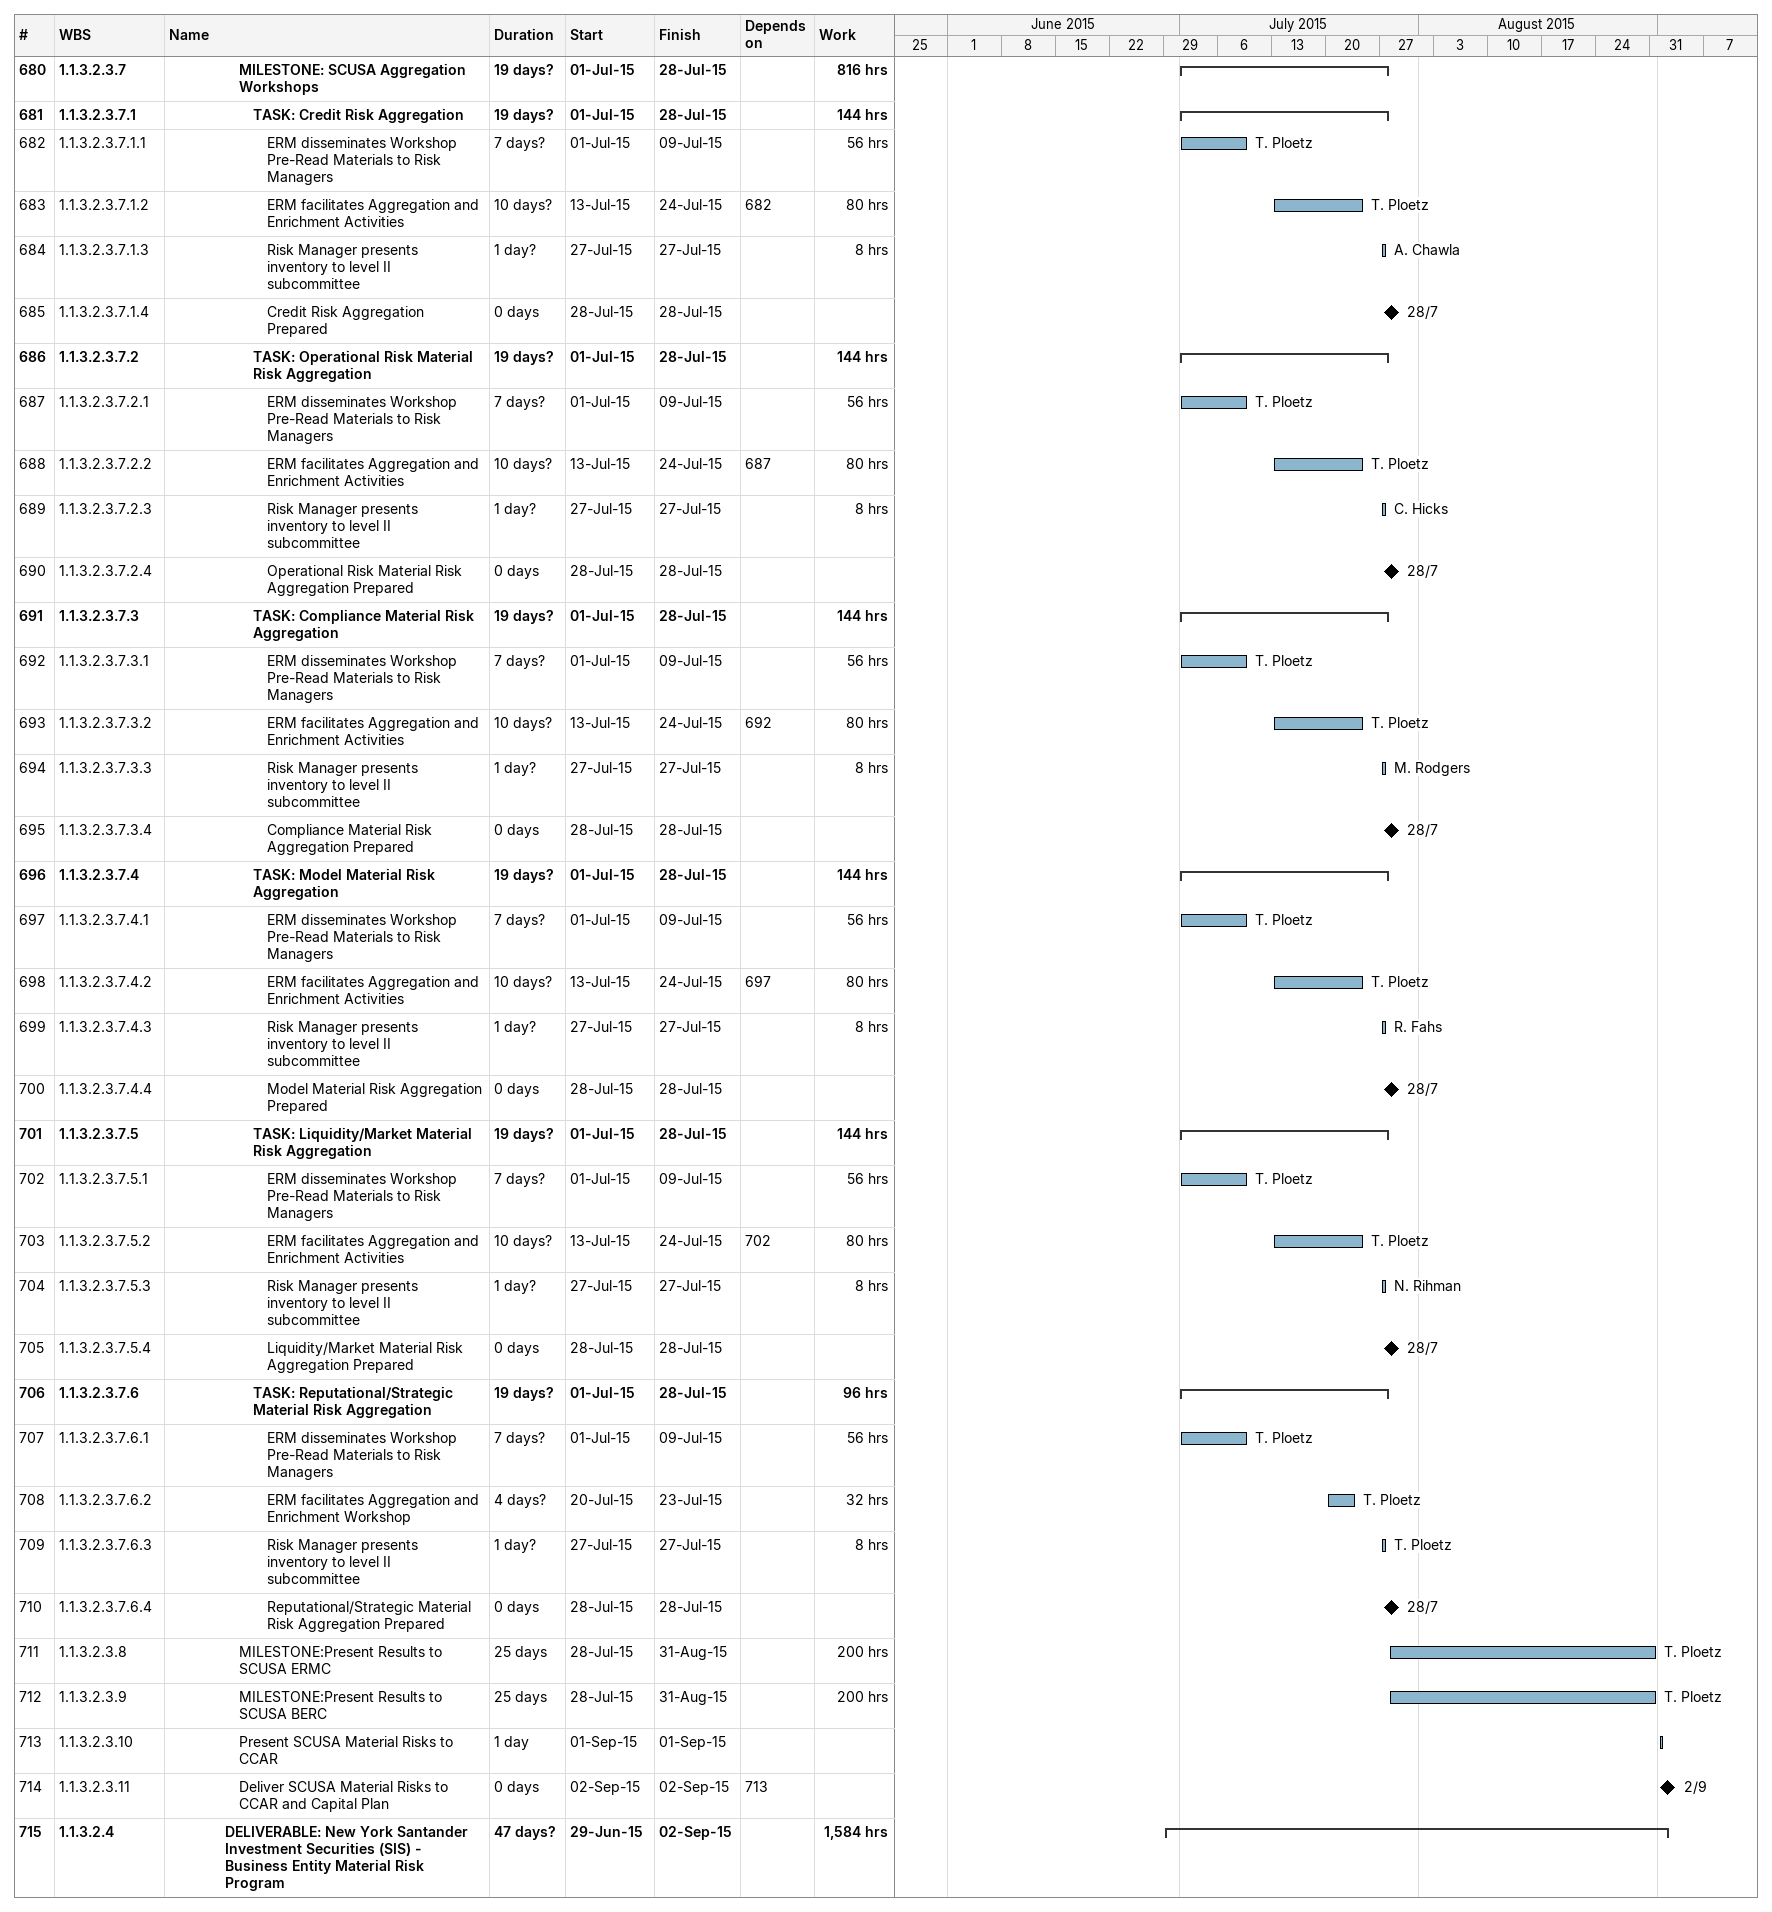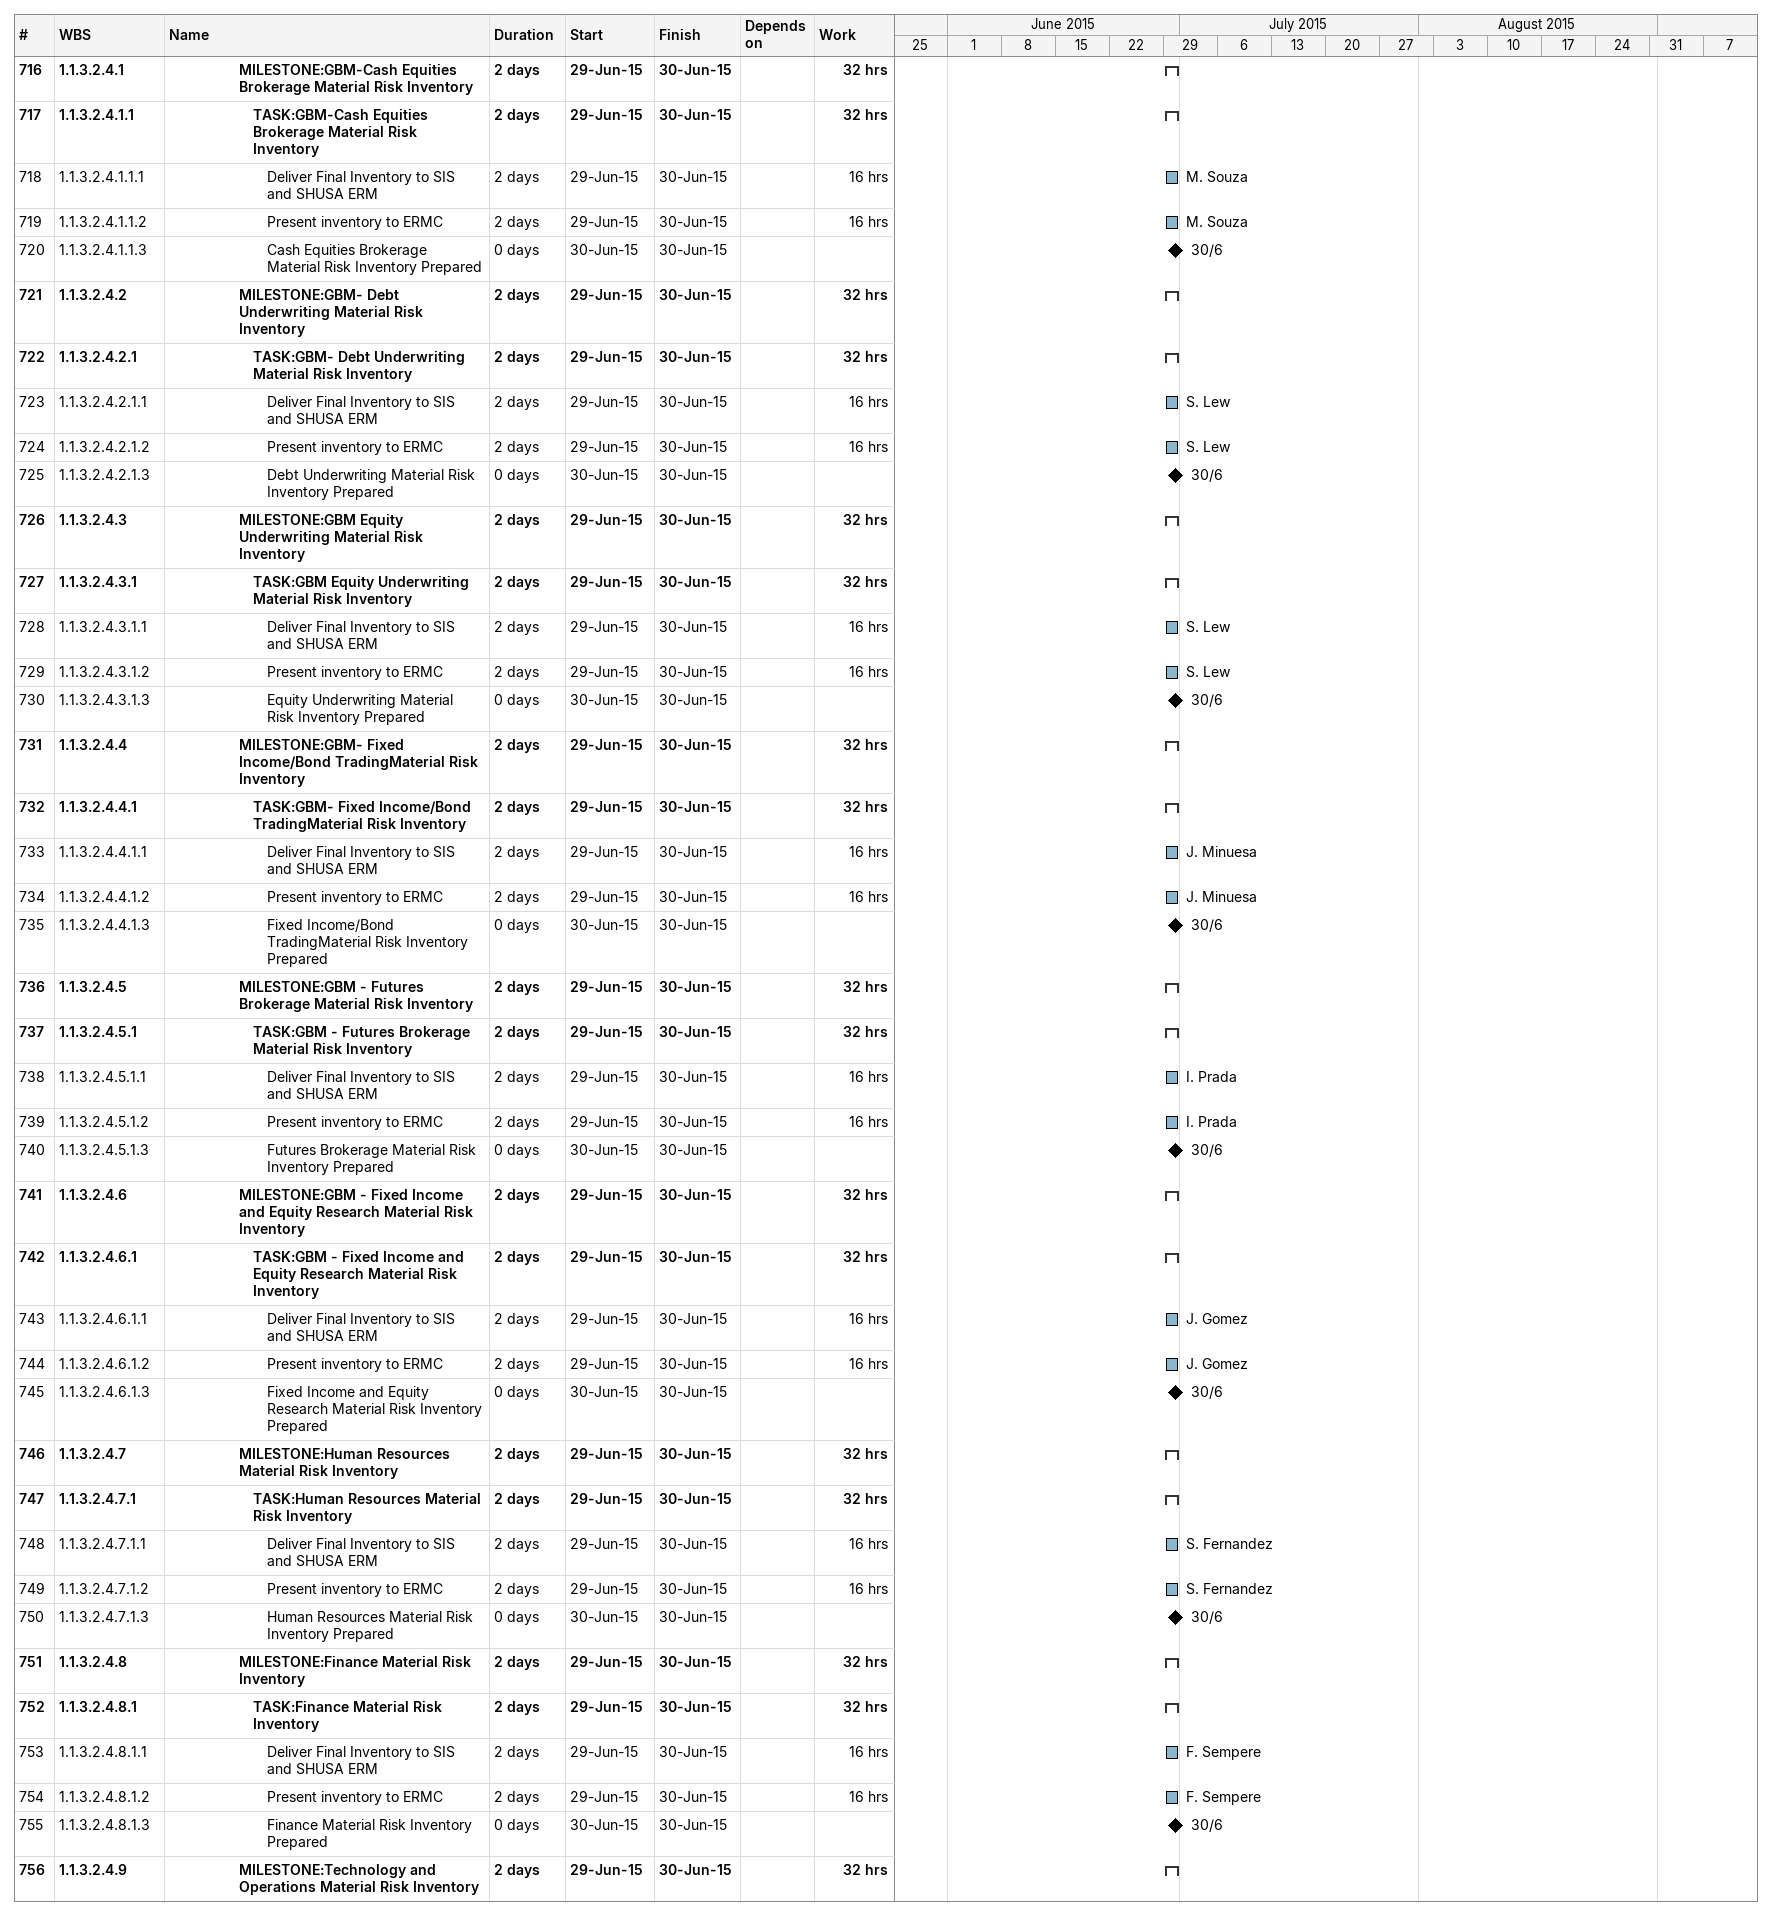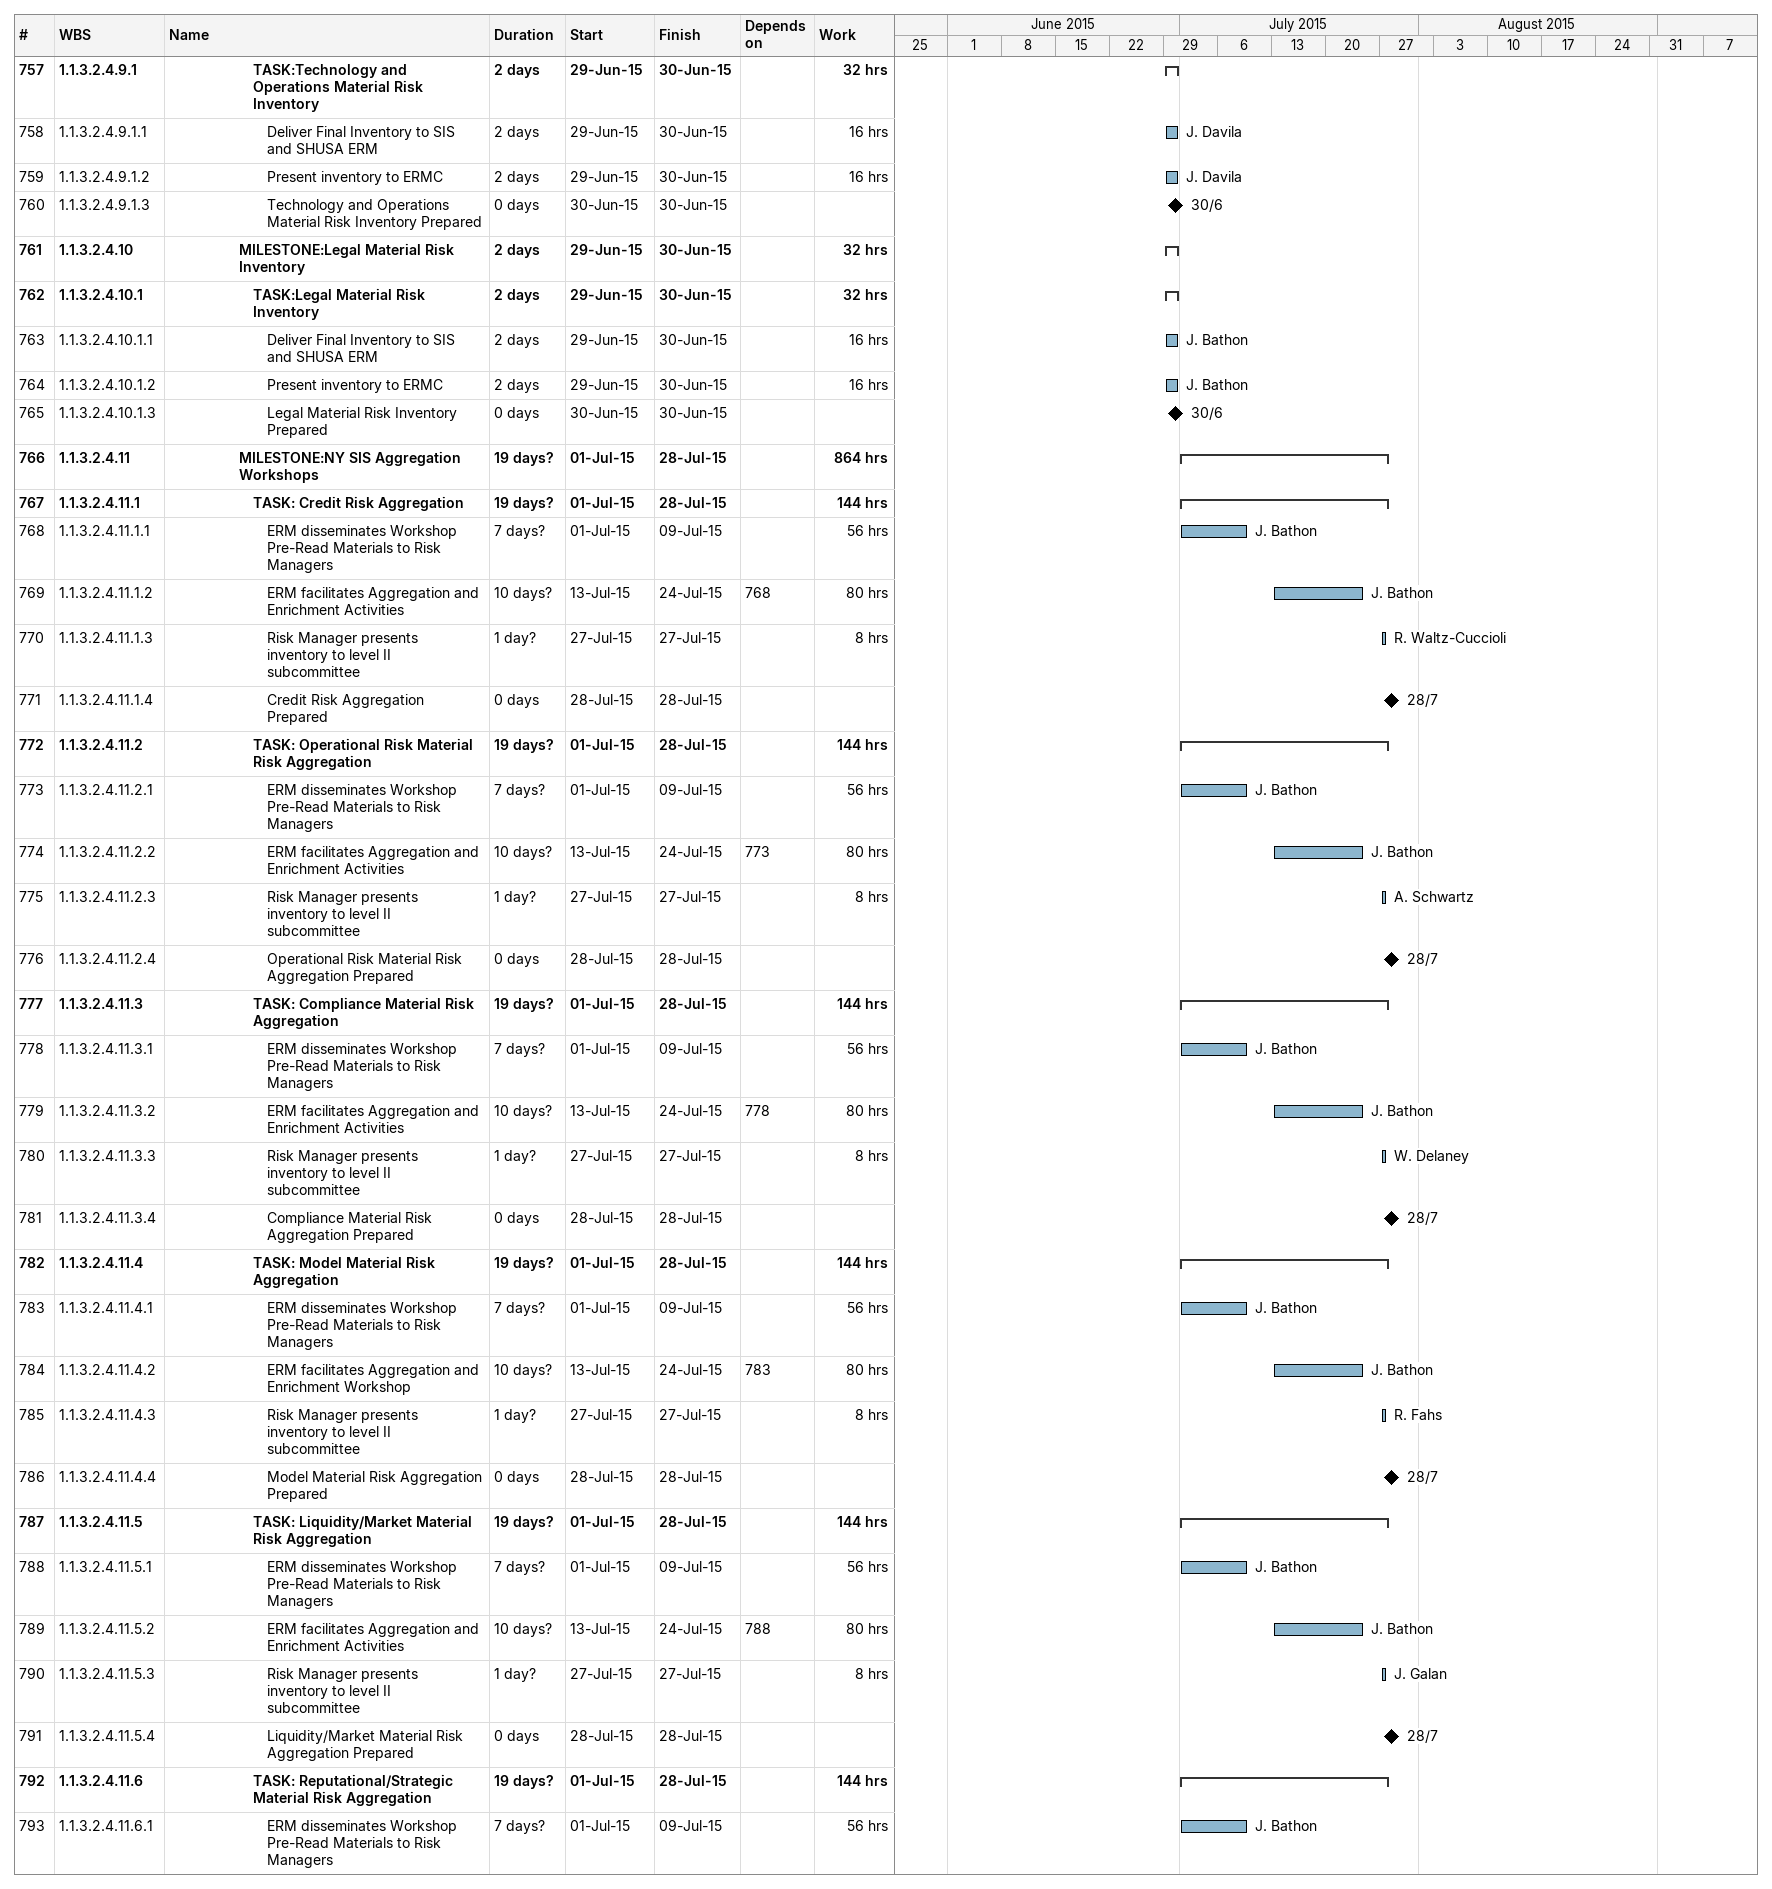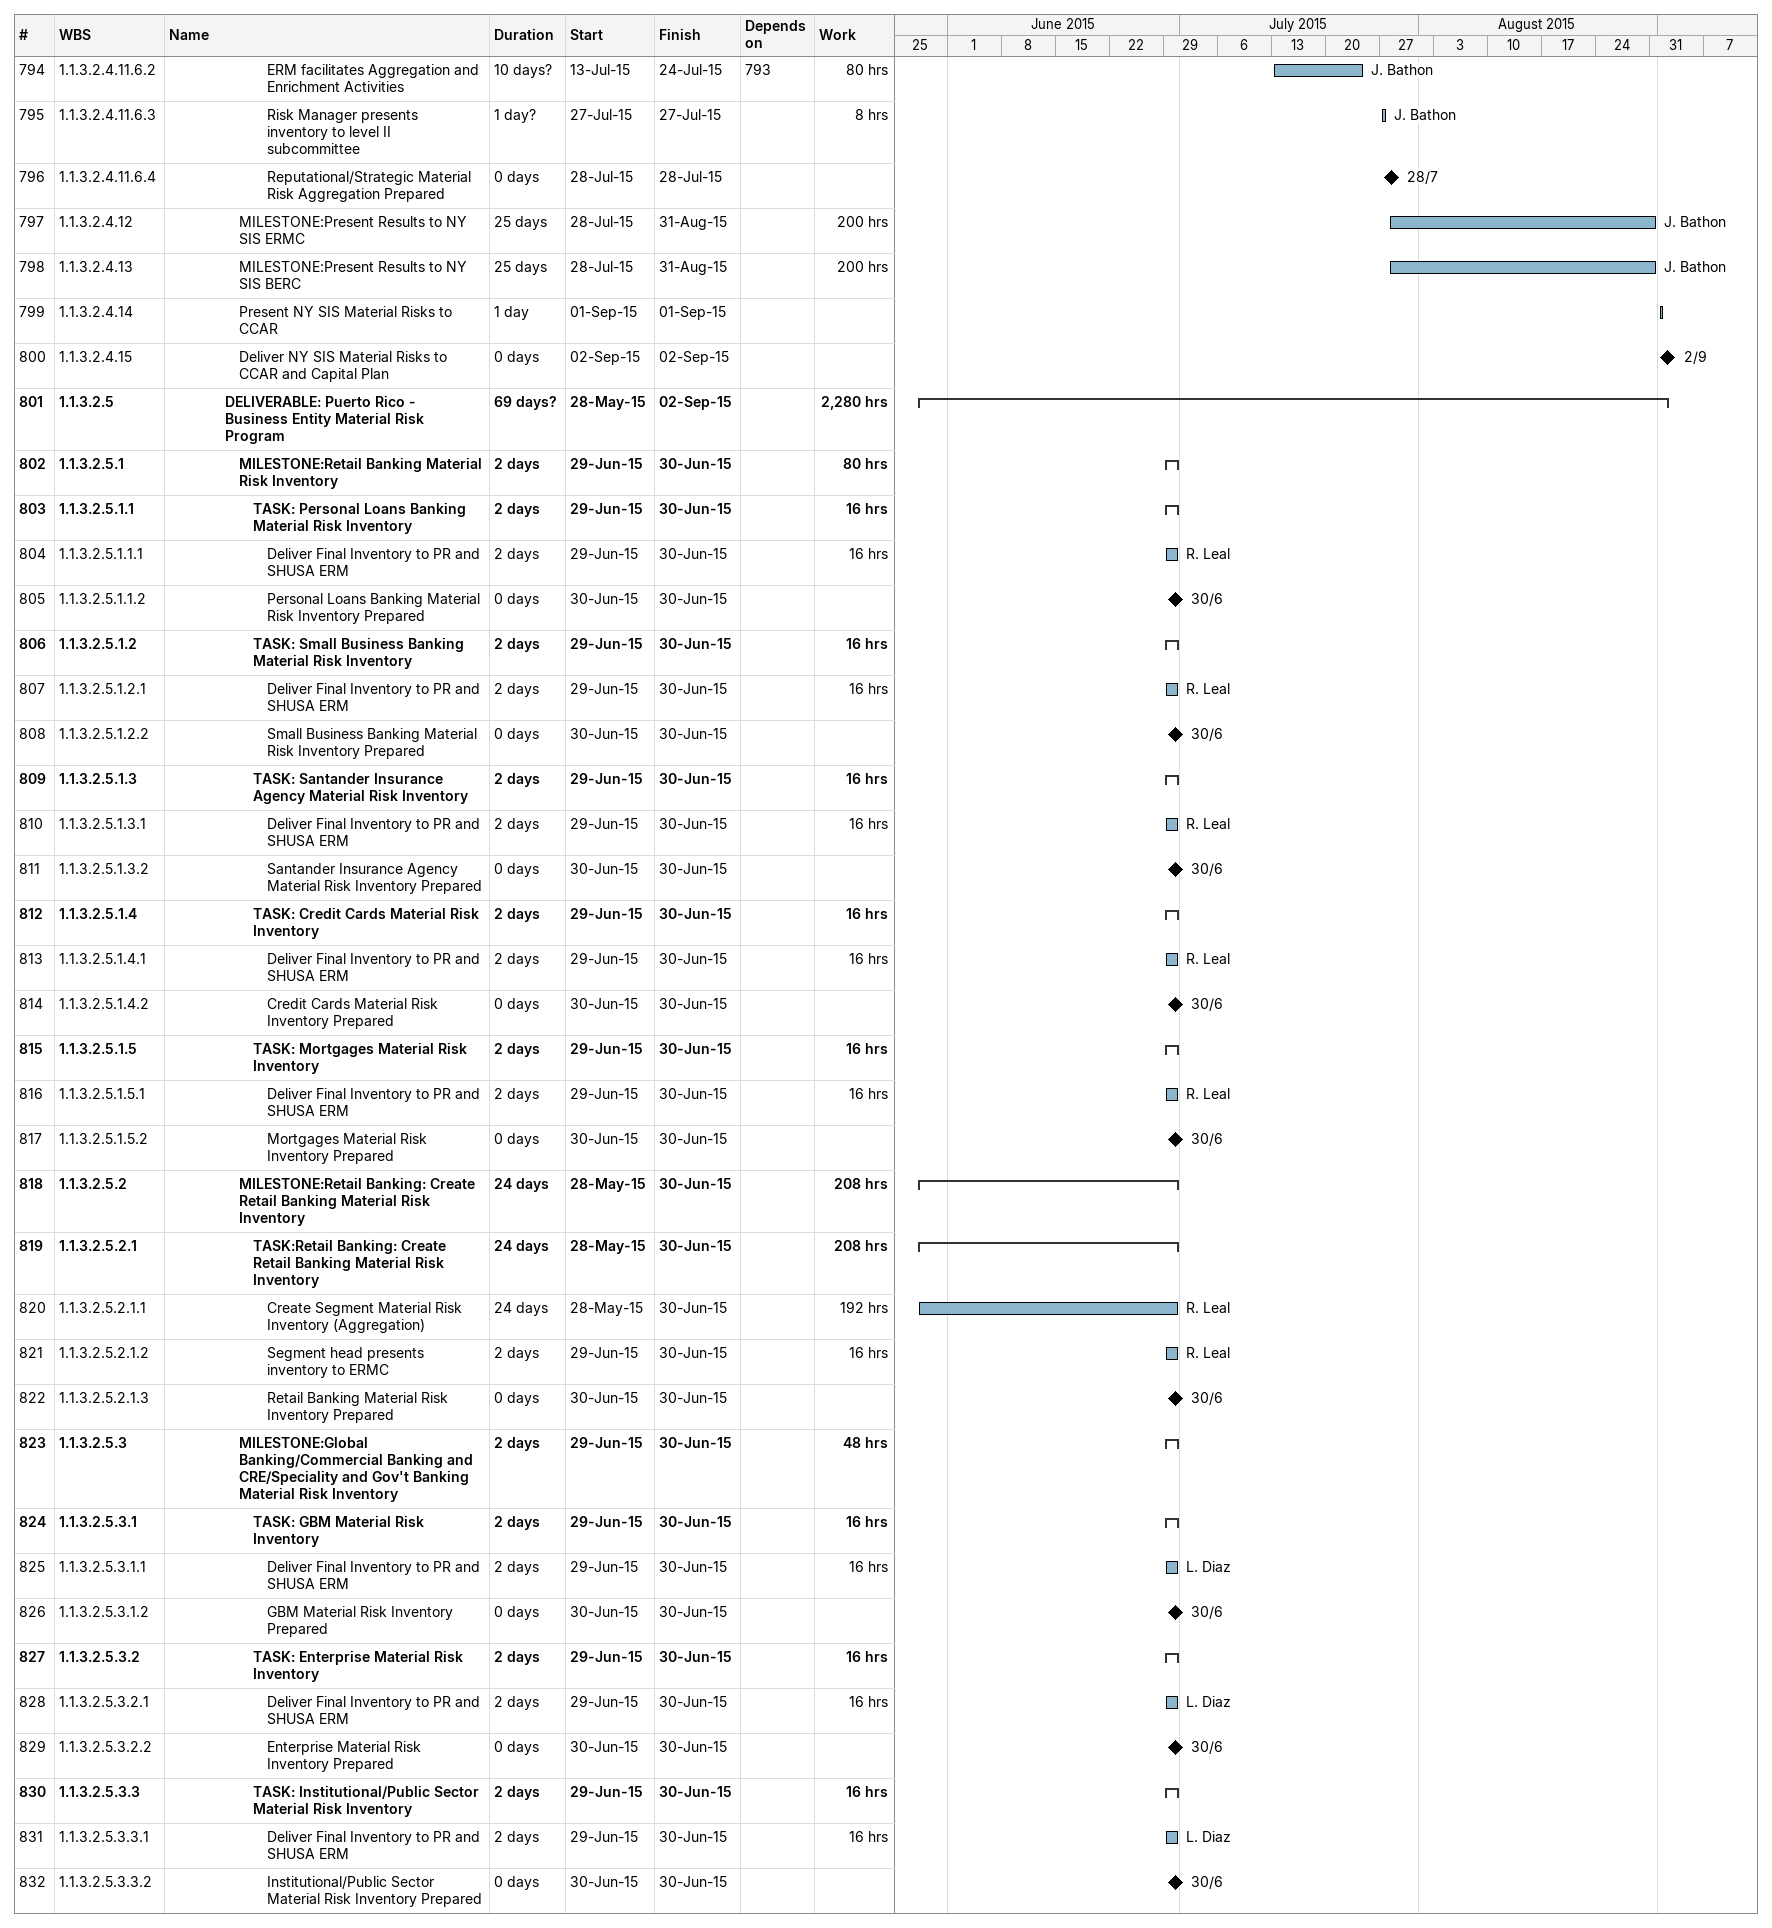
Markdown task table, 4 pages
| ID | WBS | Task | Duration | Start | Finish | Predecessors | Resources | Work (h) |
|---|---|---|---|---|---|---|---|---|
| 680 | 1.1.3.2.3.7 | **MILESTONE: SCUSA Aggregation Workshops** | 19d? | 2015-07-01 | 2015-07-28 |  |  | 816 |
| 681 | 1.1.3.2.3.7.1 | **TASK: Credit Risk Aggregation** | 19d? | 2015-07-01 | 2015-07-28 |  |  | 144 |
| 682 | 1.1.3.2.3.7.1.1 | ERM disseminates Workshop Pre-Read Materials to Risk Managers | 7d? | 2015-07-01 | 2015-07-09 |  | T. Ploetz | 56 |
| 683 | 1.1.3.2.3.7.1.2 | ERM facilitates Aggregation and Enrichment Activities | 10d? | 2015-07-13 | 2015-07-24 | 682 | T. Ploetz | 80 |
| 684 | 1.1.3.2.3.7.1.3 | Risk Manager presents inventory to level II subcommittee | 1d? | 2015-07-27 | 2015-07-27 |  | A. Chawla | 8 |
| 685 | 1.1.3.2.3.7.1.4 | Credit Risk Aggregation Prepared | 0d | 2015-07-28 | 2015-07-28 |  |  |  |
| 686 | 1.1.3.2.3.7.2 | **TASK: Operational Risk Material Risk Aggregation** | 19d? | 2015-07-01 | 2015-07-28 |  |  | 144 |
| 687 | 1.1.3.2.3.7.2.1 | ERM disseminates Workshop Pre-Read Materials to Risk Managers | 7d? | 2015-07-01 | 2015-07-09 |  | T. Ploetz | 56 |
| 688 | 1.1.3.2.3.7.2.2 | ERM facilitates Aggregation and Enrichment Activities | 10d? | 2015-07-13 | 2015-07-24 | 687 | T. Ploetz | 80 |
| 689 | 1.1.3.2.3.7.2.3 | Risk Manager presents inventory to level II subcommittee | 1d? | 2015-07-27 | 2015-07-27 |  | C. Hicks | 8 |
| 690 | 1.1.3.2.3.7.2.4 | Operational Risk Material Risk Aggregation Prepared | 0d | 2015-07-28 | 2015-07-28 |  |  |  |
| 691 | 1.1.3.2.3.7.3 | **TASK: Compliance Material Risk Aggregation** | 19d? | 2015-07-01 | 2015-07-28 |  |  | 144 |
| 692 | 1.1.3.2.3.7.3.1 | ERM disseminates Workshop Pre-Read Materials to Risk Managers | 7d? | 2015-07-01 | 2015-07-09 |  | T. Ploetz | 56 |
| 693 | 1.1.3.2.3.7.3.2 | ERM facilitates Aggregation and Enrichment Activities | 10d? | 2015-07-13 | 2015-07-24 | 692 | T. Ploetz | 80 |
| 694 | 1.1.3.2.3.7.3.3 | Risk Manager presents inventory to level II subcommittee | 1d? | 2015-07-27 | 2015-07-27 |  | M. Rodgers | 8 |
| 695 | 1.1.3.2.3.7.3.4 | Compliance Material Risk Aggregation Prepared | 0d | 2015-07-28 | 2015-07-28 |  |  |  |
| 696 | 1.1.3.2.3.7.4 | **TASK: Model Material Risk Aggregation** | 19d? | 2015-07-01 | 2015-07-28 |  |  | 144 |
| 697 | 1.1.3.2.3.7.4.1 | ERM disseminates Workshop Pre-Read Materials to Risk Managers | 7d? | 2015-07-01 | 2015-07-09 |  | T. Ploetz | 56 |
| 698 | 1.1.3.2.3.7.4.2 | ERM facilitates Aggregation and Enrichment Activities | 10d? | 2015-07-13 | 2015-07-24 | 697 | T. Ploetz | 80 |
| 699 | 1.1.3.2.3.7.4.3 | Risk Manager presents inventory to level II subcommittee | 1d? | 2015-07-27 | 2015-07-27 |  | R. Fahs | 8 |
| 700 | 1.1.3.2.3.7.4.4 | Model Material Risk Aggregation Prepared | 0d | 2015-07-28 | 2015-07-28 |  |  |  |
| 701 | 1.1.3.2.3.7.5 | **TASK: Liquidity/Market Material Risk Aggregation** | 19d? | 2015-07-01 | 2015-07-28 |  |  | 144 |
| 702 | 1.1.3.2.3.7.5.1 | ERM disseminates Workshop Pre-Read Materials to Risk Managers | 7d? | 2015-07-01 | 2015-07-09 |  | T. Ploetz | 56 |
| 703 | 1.1.3.2.3.7.5.2 | ERM facilitates Aggregation and Enrichment Activities | 10d? | 2015-07-13 | 2015-07-24 | 702 | T. Ploetz | 80 |
| 704 | 1.1.3.2.3.7.5.3 | Risk Manager presents inventory to level II subcommittee | 1d? | 2015-07-27 | 2015-07-27 |  | N. Rihman | 8 |
| 705 | 1.1.3.2.3.7.5.4 | Liquidity/Market Material Risk Aggregation Prepared | 0d | 2015-07-28 | 2015-07-28 |  |  |  |
| 706 | 1.1.3.2.3.7.6 | **TASK: Reputational/Strategic Material Risk Aggregation** | 19d? | 2015-07-01 | 2015-07-28 |  |  | 96 |
| 707 | 1.1.3.2.3.7.6.1 | ERM disseminates Workshop Pre-Read Materials to Risk Managers | 7d? | 2015-07-01 | 2015-07-09 |  | T. Ploetz | 56 |
| 708 | 1.1.3.2.3.7.6.2 | ERM facilitates Aggregation and Enrichment Workshop | 4d? | 2015-07-20 | 2015-07-23 |  | T. Ploetz | 32 |
| 709 | 1.1.3.2.3.7.6.3 | Risk Manager presents inventory to level II subcommittee | 1d? | 2015-07-27 | 2015-07-27 |  | T. Ploetz | 8 |
| 710 | 1.1.3.2.3.7.6.4 | Reputational/Strategic Material Risk Aggregation Prepared | 0d | 2015-07-28 | 2015-07-28 |  |  |  |
| 711 | 1.1.3.2.3.8 | MILESTONE:Present Results to SCUSA ERMC | 25d | 2015-07-28 | 2015-08-31 |  | T. Ploetz | 200 |
| 712 | 1.1.3.2.3.9 | MILESTONE:Present Results to SCUSA BERC | 25d | 2015-07-28 | 2015-08-31 |  | T. Ploetz | 200 |
| 713 | 1.1.3.2.3.10 | Present SCUSA Material Risks to CCAR | 1d | 2015-09-01 | 2015-09-01 |  |  |  |
| 714 | 1.1.3.2.3.11 | Deliver SCUSA Material Risks to CCAR and Capital Plan | 0d | 2015-09-02 | 2015-09-02 | 713 |  |  |
| 715 | 1.1.3.2.4 | **DELIVERABLE: New York Santander Investment Securities (SIS) - Business Entity Material Risk Program** | 47d? | 2015-06-29 | 2015-09-02 |  |  | 1584 |
| 716 | 1.1.3.2.4.1 | **MILESTONE:GBM-Cash Equities Brokerage Material Risk Inventory** | 2d | 2015-06-29 | 2015-06-30 |  |  | 32 |
| 717 | 1.1.3.2.4.1.1 | **TASK:GBM-Cash Equities Brokerage Material Risk Inventory** | 2d | 2015-06-29 | 2015-06-30 |  |  | 32 |
| 718 | 1.1.3.2.4.1.1.1 | Deliver Final Inventory to SIS and SHUSA ERM | 2d | 2015-06-29 | 2015-06-30 |  | M. Souza | 16 |
| 719 | 1.1.3.2.4.1.1.2 | Present inventory to ERMC | 2d | 2015-06-29 | 2015-06-30 |  | M. Souza | 16 |
| 720 | 1.1.3.2.4.1.1.3 | Cash Equities Brokerage Material Risk Inventory Prepared | 0d | 2015-06-30 | 2015-06-30 |  |  |  |
| 721 | 1.1.3.2.4.2 | **MILESTONE:GBM- Debt Underwriting Material Risk Inventory** | 2d | 2015-06-29 | 2015-06-30 |  |  | 32 |
| 722 | 1.1.3.2.4.2.1 | **TASK:GBM- Debt Underwriting Material Risk Inventory** | 2d | 2015-06-29 | 2015-06-30 |  |  | 32 |
| 723 | 1.1.3.2.4.2.1.1 | Deliver Final Inventory to SIS and SHUSA ERM | 2d | 2015-06-29 | 2015-06-30 |  | S. Lew | 16 |
| 724 | 1.1.3.2.4.2.1.2 | Present inventory to ERMC | 2d | 2015-06-29 | 2015-06-30 |  | S. Lew | 16 |
| 725 | 1.1.3.2.4.2.1.3 | Debt Underwriting Material Risk Inventory Prepared | 0d | 2015-06-30 | 2015-06-30 |  |  |  |
| 726 | 1.1.3.2.4.3 | **MILESTONE:GBM Equity Underwriting Material Risk Inventory** | 2d | 2015-06-29 | 2015-06-30 |  |  | 32 |
| 727 | 1.1.3.2.4.3.1 | **TASK:GBM Equity Underwriting Material Risk Inventory** | 2d | 2015-06-29 | 2015-06-30 |  |  | 32 |
| 728 | 1.1.3.2.4.3.1.1 | Deliver Final Inventory to SIS and SHUSA ERM | 2d | 2015-06-29 | 2015-06-30 |  | S. Lew | 16 |
| 729 | 1.1.3.2.4.3.1.2 | Present inventory to ERMC | 2d | 2015-06-29 | 2015-06-30 |  | S. Lew | 16 |
| 730 | 1.1.3.2.4.3.1.3 | Equity Underwriting Material Risk Inventory Prepared | 0d | 2015-06-30 | 2015-06-30 |  |  |  |
| 731 | 1.1.3.2.4.4 | **MILESTONE:GBM- Fixed Income/Bond TradingMaterial Risk Inventory** | 2d | 2015-06-29 | 2015-06-30 |  |  | 32 |
| 732 | 1.1.3.2.4.4.1 | **TASK:GBM- Fixed Income/Bond TradingMaterial Risk Inventory** | 2d | 2015-06-29 | 2015-06-30 |  |  | 32 |
| 733 | 1.1.3.2.4.4.1.1 | Deliver Final Inventory to SIS and SHUSA ERM | 2d | 2015-06-29 | 2015-06-30 |  | J. Minuesa | 16 |
| 734 | 1.1.3.2.4.4.1.2 | Present inventory to ERMC | 2d | 2015-06-29 | 2015-06-30 |  | J. Minuesa | 16 |
| 735 | 1.1.3.2.4.4.1.3 | Fixed Income/Bond TradingMaterial Risk Inventory Prepared | 0d | 2015-06-30 | 2015-06-30 |  |  |  |
| 736 | 1.1.3.2.4.5 | **MILESTONE:GBM - Futures Brokerage Material Risk Inventory** | 2d | 2015-06-29 | 2015-06-30 |  |  | 32 |
| 737 | 1.1.3.2.4.5.1 | **TASK:GBM - Futures Brokerage Material Risk Inventory** | 2d | 2015-06-29 | 2015-06-30 |  |  | 32 |
| 738 | 1.1.3.2.4.5.1.1 | Deliver Final Inventory to SIS and SHUSA ERM | 2d | 2015-06-29 | 2015-06-30 |  | I. Prada | 16 |
| 739 | 1.1.3.2.4.5.1.2 | Present inventory to ERMC | 2d | 2015-06-29 | 2015-06-30 |  | I. Prada | 16 |
| 740 | 1.1.3.2.4.5.1.3 | Futures Brokerage Material Risk Inventory Prepared | 0d | 2015-06-30 | 2015-06-30 |  |  |  |
| 741 | 1.1.3.2.4.6 | **MILESTONE:GBM - Fixed Income and Equity Research Material Risk Inventory** | 2d | 2015-06-29 | 2015-06-30 |  |  | 32 |
| 742 | 1.1.3.2.4.6.1 | **TASK:GBM - Fixed Income and Equity Research Material Risk Inventory** | 2d | 2015-06-29 | 2015-06-30 |  |  | 32 |
| 743 | 1.1.3.2.4.6.1.1 | Deliver Final Inventory to SIS and SHUSA ERM | 2d | 2015-06-29 | 2015-06-30 |  | J. Gomez | 16 |
| 744 | 1.1.3.2.4.6.1.2 | Present inventory to ERMC | 2d | 2015-06-29 | 2015-06-30 |  | J. Gomez | 16 |
| 745 | 1.1.3.2.4.6.1.3 | Fixed Income and Equity Research Material Risk Inventory Prepared | 0d | 2015-06-30 | 2015-06-30 |  |  |  |
| 746 | 1.1.3.2.4.7 | **MILESTONE:Human Resources Material Risk Inventory** | 2d | 2015-06-29 | 2015-06-30 |  |  | 32 |
| 747 | 1.1.3.2.4.7.1 | **TASK:Human Resources Material Risk Inventory** | 2d | 2015-06-29 | 2015-06-30 |  |  | 32 |
| 748 | 1.1.3.2.4.7.1.1 | Deliver Final Inventory to SIS and SHUSA ERM | 2d | 2015-06-29 | 2015-06-30 |  | S. Fernandez | 16 |
| 749 | 1.1.3.2.4.7.1.2 | Present inventory to ERMC | 2d | 2015-06-29 | 2015-06-30 |  | S. Fernandez | 16 |
| 750 | 1.1.3.2.4.7.1.3 | Human Resources Material Risk Inventory Prepared | 0d | 2015-06-30 | 2015-06-30 |  |  |  |
| 751 | 1.1.3.2.4.8 | **MILESTONE:Finance Material Risk Inventory** | 2d | 2015-06-29 | 2015-06-30 |  |  | 32 |
| 752 | 1.1.3.2.4.8.1 | **TASK:Finance Material Risk Inventory** | 2d | 2015-06-29 | 2015-06-30 |  |  | 32 |
| 753 | 1.1.3.2.4.8.1.1 | Deliver Final Inventory to SIS and SHUSA ERM | 2d | 2015-06-29 | 2015-06-30 |  | F. Sempere | 16 |
| 754 | 1.1.3.2.4.8.1.2 | Present inventory to ERMC | 2d | 2015-06-29 | 2015-06-30 |  | F. Sempere | 16 |
| 755 | 1.1.3.2.4.8.1.3 | Finance Material Risk Inventory Prepared | 0d | 2015-06-30 | 2015-06-30 |  |  |  |
| 756 | 1.1.3.2.4.9 | **MILESTONE:Technology and Operations Material Risk Inventory** | 2d | 2015-06-29 | 2015-06-30 |  |  | 32 |
| 757 | 1.1.3.2.4.9.1 | **TASK:Technology and Operations Material Risk Inventory** | 2d | 2015-06-29 | 2015-06-30 |  |  | 32 |
| 758 | 1.1.3.2.4.9.1.1 | Deliver Final Inventory to SIS and SHUSA ERM | 2d | 2015-06-29 | 2015-06-30 |  | J. Davila | 16 |
| 759 | 1.1.3.2.4.9.1.2 | Present inventory to ERMC | 2d | 2015-06-29 | 2015-06-30 |  | J. Davila | 16 |
| 760 | 1.1.3.2.4.9.1.3 | Technology and Operations Material Risk Inventory Prepared | 0d | 2015-06-30 | 2015-06-30 |  |  |  |
| 761 | 1.1.3.2.4.10 | **MILESTONE:Legal Material Risk Inventory** | 2d | 2015-06-29 | 2015-06-30 |  |  | 32 |
| 762 | 1.1.3.2.4.10.1 | **TASK:Legal Material Risk Inventory** | 2d | 2015-06-29 | 2015-06-30 |  |  | 32 |
| 763 | 1.1.3.2.4.10.1.1 | Deliver Final Inventory to SIS and SHUSA ERM | 2d | 2015-06-29 | 2015-06-30 |  | J. Bathon | 16 |
| 764 | 1.1.3.2.4.10.1.2 | Present inventory to ERMC | 2d | 2015-06-29 | 2015-06-30 |  | J. Bathon | 16 |
| 765 | 1.1.3.2.4.10.1.3 | Legal Material Risk Inventory Prepared | 0d | 2015-06-30 | 2015-06-30 |  |  |  |
| 766 | 1.1.3.2.4.11 | **MILESTONE:NY SIS Aggregation Workshops** | 19d? | 2015-07-01 | 2015-07-28 |  |  | 864 |
| 767 | 1.1.3.2.4.11.1 | **TASK: Credit Risk Aggregation** | 19d? | 2015-07-01 | 2015-07-28 |  |  | 144 |
| 768 | 1.1.3.2.4.11.1.1 | ERM disseminates Workshop Pre-Read Materials to Risk Managers | 7d? | 2015-07-01 | 2015-07-09 |  | J. Bathon | 56 |
| 769 | 1.1.3.2.4.11.1.2 | ERM facilitates Aggregation and Enrichment Activities | 10d? | 2015-07-13 | 2015-07-24 | 768 | J. Bathon | 80 |
| 770 | 1.1.3.2.4.11.1.3 | Risk Manager presents inventory to level II subcommittee | 1d? | 2015-07-27 | 2015-07-27 |  | R. Waltz-Cuccioli | 8 |
| 771 | 1.1.3.2.4.11.1.4 | Credit Risk Aggregation Prepared | 0d | 2015-07-28 | 2015-07-28 |  |  |  |
| 772 | 1.1.3.2.4.11.2 | **TASK: Operational Risk Material Risk Aggregation** | 19d? | 2015-07-01 | 2015-07-28 |  |  | 144 |
| 773 | 1.1.3.2.4.11.2.1 | ERM disseminates Workshop Pre-Read Materials to Risk Managers | 7d? | 2015-07-01 | 2015-07-09 |  | J. Bathon | 56 |
| 774 | 1.1.3.2.4.11.2.2 | ERM facilitates Aggregation and Enrichment Activities | 10d? | 2015-07-13 | 2015-07-24 | 773 | J. Bathon | 80 |
| 775 | 1.1.3.2.4.11.2.3 | Risk Manager presents inventory to level II subcommittee | 1d? | 2015-07-27 | 2015-07-27 |  | A. Schwartz | 8 |
| 776 | 1.1.3.2.4.11.2.4 | Operational Risk Material Risk Aggregation Prepared | 0d | 2015-07-28 | 2015-07-28 |  |  |  |
| 777 | 1.1.3.2.4.11.3 | **TASK: Compliance Material Risk Aggregation** | 19d? | 2015-07-01 | 2015-07-28 |  |  | 144 |
| 778 | 1.1.3.2.4.11.3.1 | ERM disseminates Workshop Pre-Read Materials to Risk Managers | 7d? | 2015-07-01 | 2015-07-09 |  | J. Bathon | 56 |
| 779 | 1.1.3.2.4.11.3.2 | ERM facilitates Aggregation and Enrichment Activities | 10d? | 2015-07-13 | 2015-07-24 | 778 | J. Bathon | 80 |
| 780 | 1.1.3.2.4.11.3.3 | Risk Manager presents inventory to level II subcommittee | 1d? | 2015-07-27 | 2015-07-27 |  | W. Delaney | 8 |
| 781 | 1.1.3.2.4.11.3.4 | Compliance Material Risk Aggregation Prepared | 0d | 2015-07-28 | 2015-07-28 |  |  |  |
| 782 | 1.1.3.2.4.11.4 | **TASK: Model Material Risk Aggregation** | 19d? | 2015-07-01 | 2015-07-28 |  |  | 144 |
| 783 | 1.1.3.2.4.11.4.1 | ERM disseminates Workshop Pre-Read Materials to Risk Managers | 7d? | 2015-07-01 | 2015-07-09 |  | J. Bathon | 56 |
| 784 | 1.1.3.2.4.11.4.2 | ERM facilitates Aggregation and Enrichment Workshop | 10d? | 2015-07-13 | 2015-07-24 | 783 | J. Bathon | 80 |
| 785 | 1.1.3.2.4.11.4.3 | Risk Manager presents inventory to level II subcommittee | 1d? | 2015-07-27 | 2015-07-27 |  | R. Fahs | 8 |
| 786 | 1.1.3.2.4.11.4.4 | Model Material Risk Aggregation Prepared | 0d | 2015-07-28 | 2015-07-28 |  |  |  |
| 787 | 1.1.3.2.4.11.5 | **TASK: Liquidity/Market Material Risk Aggregation** | 19d? | 2015-07-01 | 2015-07-28 |  |  | 144 |
| 788 | 1.1.3.2.4.11.5.1 | ERM disseminates Workshop Pre-Read Materials to Risk Managers | 7d? | 2015-07-01 | 2015-07-09 |  | J. Bathon | 56 |
| 789 | 1.1.3.2.4.11.5.2 | ERM facilitates Aggregation and Enrichment Activities | 10d? | 2015-07-13 | 2015-07-24 | 788 | J. Bathon | 80 |
| 790 | 1.1.3.2.4.11.5.3 | Risk Manager presents inventory to level II subcommittee | 1d? | 2015-07-27 | 2015-07-27 |  | J. Galan | 8 |
| 791 | 1.1.3.2.4.11.5.4 | Liquidity/Market Material Risk Aggregation Prepared | 0d | 2015-07-28 | 2015-07-28 |  |  |  |
| 792 | 1.1.3.2.4.11.6 | **TASK: Reputational/Strategic Material Risk Aggregation** | 19d? | 2015-07-01 | 2015-07-28 |  |  | 144 |
| 793 | 1.1.3.2.4.11.6.1 | ERM disseminates Workshop Pre-Read Materials to Risk Managers | 7d? | 2015-07-01 | 2015-07-09 |  | J. Bathon | 56 |
| 794 | 1.1.3.2.4.11.6.2 | ERM facilitates Aggregation and Enrichment Activities | 10d? | 2015-07-13 | 2015-07-24 | 793 | J. Bathon | 80 |
| 795 | 1.1.3.2.4.11.6.3 | Risk Manager presents inventory to level II subcommittee | 1d? | 2015-07-27 | 2015-07-27 |  | J. Bathon | 8 |
| 796 | 1.1.3.2.4.11.6.4 | Reputational/Strategic Material Risk Aggregation Prepared | 0d | 2015-07-28 | 2015-07-28 |  |  |  |
| 797 | 1.1.3.2.4.12 | MILESTONE:Present Results to NY SIS ERMC | 25d | 2015-07-28 | 2015-08-31 |  | J. Bathon | 200 |
| 798 | 1.1.3.2.4.13 | MILESTONE:Present Results to NY SIS BERC | 25d | 2015-07-28 | 2015-08-31 |  | J. Bathon | 200 |
| 799 | 1.1.3.2.4.14 | Present NY SIS Material Risks to CCAR | 1d | 2015-09-01 | 2015-09-01 |  |  |  |
| 800 | 1.1.3.2.4.15 | Deliver NY SIS Material Risks to CCAR and Capital Plan | 0d | 2015-09-02 | 2015-09-02 |  |  |  |
| 801 | 1.1.3.2.5 | **DELIVERABLE: Puerto Rico - Business Entity Material Risk Program** | 69d? | 2015-05-28 | 2015-09-02 |  |  | 2280 |
| 802 | 1.1.3.2.5.1 | **MILESTONE:Retail Banking Material Risk Inventory** | 2d | 2015-06-29 | 2015-06-30 |  |  | 80 |
| 803 | 1.1.3.2.5.1.1 | **TASK: Personal Loans Banking Material Risk Inventory** | 2d | 2015-06-29 | 2015-06-30 |  |  | 16 |
| 804 | 1.1.3.2.5.1.1.1 | Deliver Final Inventory to PR and SHUSA ERM | 2d | 2015-06-29 | 2015-06-30 |  | R. Leal | 16 |
| 805 | 1.1.3.2.5.1.1.2 | Personal Loans Banking Material Risk Inventory Prepared | 0d | 2015-06-30 | 2015-06-30 |  |  |  |
| 806 | 1.1.3.2.5.1.2 | **TASK: Small Business Banking Material Risk Inventory** | 2d | 2015-06-29 | 2015-06-30 |  |  | 16 |
| 807 | 1.1.3.2.5.1.2.1 | Deliver Final Inventory to PR and SHUSA ERM | 2d | 2015-06-29 | 2015-06-30 |  | R. Leal | 16 |
| 808 | 1.1.3.2.5.1.2.2 | Small Business Banking Material Risk Inventory Prepared | 0d | 2015-06-30 | 2015-06-30 |  |  |  |
| 809 | 1.1.3.2.5.1.3 | **TASK: Santander Insurance Agency Material Risk Inventory** | 2d | 2015-06-29 | 2015-06-30 |  |  | 16 |
| 810 | 1.1.3.2.5.1.3.1 | Deliver Final Inventory to PR and SHUSA ERM | 2d | 2015-06-29 | 2015-06-30 |  | R. Leal | 16 |
| 811 | 1.1.3.2.5.1.3.2 | Santander Insurance Agency Material Risk Inventory Prepared | 0d | 2015-06-30 | 2015-06-30 |  |  |  |
| 812 | 1.1.3.2.5.1.4 | **TASK: Credit Cards Material Risk Inventory** | 2d | 2015-06-29 | 2015-06-30 |  |  | 16 |
| 813 | 1.1.3.2.5.1.4.1 | Deliver Final Inventory to PR and SHUSA ERM | 2d | 2015-06-29 | 2015-06-30 |  | R. Leal | 16 |
| 814 | 1.1.3.2.5.1.4.2 | Credit Cards Material Risk Inventory Prepared | 0d | 2015-06-30 | 2015-06-30 |  |  |  |
| 815 | 1.1.3.2.5.1.5 | **TASK: Mortgages Material Risk Inventory** | 2d | 2015-06-29 | 2015-06-30 |  |  | 16 |
| 816 | 1.1.3.2.5.1.5.1 | Deliver Final Inventory to PR and SHUSA ERM | 2d | 2015-06-29 | 2015-06-30 |  | R. Leal | 16 |
| 817 | 1.1.3.2.5.1.5.2 | Mortgages Material Risk Inventory Prepared | 0d | 2015-06-30 | 2015-06-30 |  |  |  |
| 818 | 1.1.3.2.5.2 | **MILESTONE:Retail Banking: Create Retail Banking Material Risk Inventory** | 24d | 2015-05-28 | 2015-06-30 |  |  | 208 |
| 819 | 1.1.3.2.5.2.1 | **TASK:Retail Banking: Create Retail Banking Material Risk Inventory** | 24d | 2015-05-28 | 2015-06-30 |  |  | 208 |
| 820 | 1.1.3.2.5.2.1.1 | Create Segment Material Risk Inventory (Aggregation) | 24d | 2015-05-28 | 2015-06-30 |  | R. Leal | 192 |
| 821 | 1.1.3.2.5.2.1.2 | Segment head presents inventory to ERMC | 2d | 2015-06-29 | 2015-06-30 |  | R. Leal | 16 |
| 822 | 1.1.3.2.5.2.1.3 | Retail Banking Material Risk Inventory Prepared | 0d | 2015-06-30 | 2015-06-30 |  |  |  |
| 823 | 1.1.3.2.5.3 | **MILESTONE:Global Banking/Commercial Banking and CRE/Speciality and Gov't Banking Material Risk Inventory** | 2d | 2015-06-29 | 2015-06-30 |  |  | 48 |
| 824 | 1.1.3.2.5.3.1 | **TASK: GBM Material Risk Inventory** | 2d | 2015-06-29 | 2015-06-30 |  |  | 16 |
| 825 | 1.1.3.2.5.3.1.1 | Deliver Final Inventory to PR and SHUSA ERM | 2d | 2015-06-29 | 2015-06-30 |  | L. Diaz | 16 |
| 826 | 1.1.3.2.5.3.1.2 | GBM Material Risk Inventory Prepared | 0d | 2015-06-30 | 2015-06-30 |  |  |  |
| 827 | 1.1.3.2.5.3.2 | **TASK: Enterprise Material Risk Inventory** | 2d | 2015-06-29 | 2015-06-30 |  |  | 16 |
| 828 | 1.1.3.2.5.3.2.1 | Deliver Final Inventory to PR and SHUSA ERM | 2d | 2015-06-29 | 2015-06-30 |  | L. Diaz | 16 |
| 829 | 1.1.3.2.5.3.2.2 | Enterprise Material Risk Inventory Prepared | 0d | 2015-06-30 | 2015-06-30 |  |  |  |
| 830 | 1.1.3.2.5.3.3 | **TASK: Institutional/Public Sector Material Risk Inventory** | 2d | 2015-06-29 | 2015-06-30 |  |  | 16 |
| 831 | 1.1.3.2.5.3.3.1 | Deliver Final Inventory to PR and SHUSA ERM | 2d | 2015-06-29 | 2015-06-30 |  | L. Diaz | 16 |
| 832 | 1.1.3.2.5.3.3.2 | Institutional/Public Sector Material Risk Inventory Prepared | 0d | 2015-06-30 | 2015-06-30 |  |  |  |
